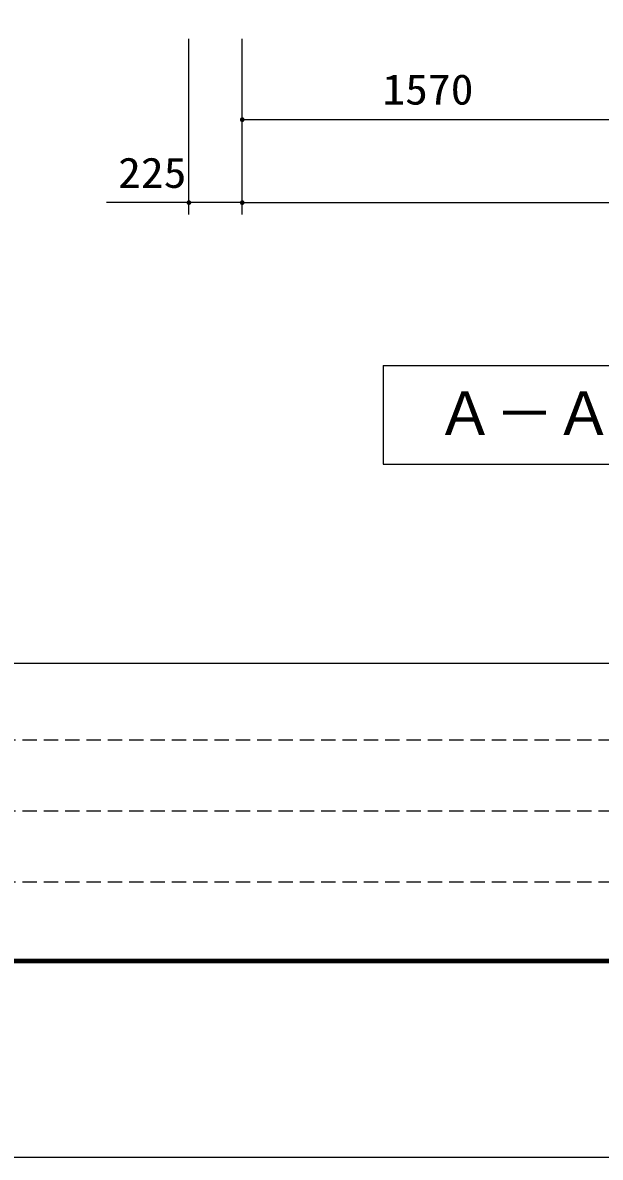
# Model space of a CAD drawing. Units: millimetres, scale not verified. Extents: x -14850 to 14850, y -10500 to 10500.
# Drawn here: x -10279 to -7842, y -10500 to -5714 of the extents above; entities that cross this region are included whole.
import ezdxf
from ezdxf.enums import TextEntityAlignment as Align

# ---------------------------------------------------------------- set-up
doc = ezdxf.new("R2010")
doc.units = ezdxf.units.MM
doc.header["$LTSCALE"] = 50
doc.linetypes.add('DASHED1', pattern=[1.8, 1.2, -0.6])
for name, color, linetype, lineweight in [('0-0_製作', 5, 'Continuous', 25), ('0-1_躯体', 5, 'Continuous', 25), ('0-4_水管', 3, 'Continuous', 25), ('0-7_図面枠', 7, 'Continuous', 25), ('0-8_Axis_waku', 7, 'Continuous', 25)]:
    doc.layers.add(name, color=color, linetype=linetype, lineweight=lineweight)
doc.styles.add('ＭＳ ゴシック', font='')
doc.styles.get('ＭＳ ゴシック').set_extended_font_data('MS Gothic')

msp = doc.modelspace()

# ---------------------------------------------------------------- linework, layer by layer
at = {"layer": '0-0_製作', "color": 2}
for p, q in [((-9577.84, -6522.65), (-9577.84, -5781.64)), ((-9352.84, -6522.65), (-9352.84, -5781.64)), ((-9577.84, -6472.65), (-9925.1, -6472.65))]:
    msp.add_line(p, q, dxfattribs=at)
at = {"layer": '0-0_製作'}
for points in [[(-9362.82, -6122.02), (-9352.84, -6122.65), (-9362.84, -6122.65)], [(-9362.84, -6122.65), (-9357.1, -6131.7), (-9362.77, -6123.9)], [(-9362.84, -6122.65), (-9355.93, -6132.16), (-9357.1, -6131.7)], [(-9352.84, -6122.65), (-9355.93, -6132.16), (-9362.84, -6122.65)], [(-9362.67, -6120.78), (-9352.84, -6122.65), (-9362.82, -6122.02)], [(-9362.77, -6123.9), (-9358.2, -6131.09), (-9362.53, -6125.14)], [(-9362.77, -6123.9), (-9357.1, -6131.7), (-9358.2, -6131.09)], [(-9362.35, -6119.56), (-9352.84, -6122.65), (-9362.67, -6120.78)], [(-9362.53, -6125.14), (-9359.22, -6130.35), (-9362.14, -6126.33)], [(-9362.53, -6125.14), (-9358.2, -6131.09), (-9359.22, -6130.35)], [(-9361.89, -6118.39), (-9352.84, -6122.65), (-9362.35, -6119.56)], [(-9362.14, -6126.33), (-9360.13, -6129.49), (-9361.61, -6127.47)], [(-9362.14, -6126.33), (-9359.22, -6130.35), (-9360.13, -6129.49)], [(-9361.29, -6117.29), (-9352.84, -6122.65), (-9361.89, -6118.39)], [(-9360.55, -6116.28), (-9352.84, -6122.65), (-9361.29, -6117.29)], [(-9359.69, -6115.36), (-9352.84, -6122.65), (-9360.55, -6116.28)], [(-9358.72, -6114.56), (-9352.84, -6122.65), (-9359.69, -6115.36)], [(-9357.66, -6113.89), (-9352.84, -6122.65), (-9358.72, -6114.56)], [(-9357.66, -6113.89), (-9352.84, -6112.65), (-9352.84, -6122.65)], [(-9356.53, -6113.35), (-9352.84, -6112.65), (-9357.66, -6113.89)], [(-9355.33, -6112.96), (-9352.84, -6112.65), (-9356.53, -6113.35)], [(-9352.84, -6122.65), (-9354.72, -6132.47), (-9355.93, -6132.16)], [(-9354.1, -6112.73), (-9352.84, -6112.65), (-9355.33, -6112.96)], [(-9352.84, -6122.65), (-9353.47, -6132.63), (-9354.72, -6132.47)], [(-9352.84, -6122.65), (-9352.84, -6132.65), (-9353.47, -6132.63)], [(-9352.84, -6112.65), (-9342.84, -6122.65), (-9352.84, -6122.65)], [(-9352.22, -6112.67), (-9342.84, -6122.65), (-9352.84, -6112.65)], [(-9352.84, -6122.65), (-9351.59, -6132.57), (-9352.84, -6132.65)], [(-9352.84, -6122.65), (-9350.36, -6132.34), (-9351.59, -6132.57)], [(-9352.84, -6122.65), (-9349.16, -6131.95), (-9350.36, -6132.34)], [(-9352.84, -6122.65), (-9348.03, -6131.41), (-9349.16, -6131.95)], [(-9352.84, -6122.65), (-9346.97, -6130.74), (-9348.03, -6131.41)], [(-9342.84, -6122.65), (-9346.97, -6130.74), (-9352.84, -6122.65)], [(-9350.97, -6112.83), (-9342.84, -6122.65), (-9352.22, -6112.67)], [(-9349.75, -6113.14), (-9342.84, -6122.65), (-9350.97, -6112.83)], [(-9348.59, -6113.6), (-9342.84, -6122.65), (-9349.75, -6113.14)], [(-9348.59, -6113.6), (-9342.92, -6121.4), (-9342.84, -6122.65)], [(-9347.49, -6114.21), (-9342.92, -6121.4), (-9348.59, -6113.6)], [(-9347.49, -6114.21), (-9343.16, -6120.16), (-9342.92, -6121.4)], [(-9346.47, -6114.94), (-9343.16, -6120.16), (-9347.49, -6114.21)], [(-9342.84, -6122.65), (-9346, -6129.94), (-9346.97, -6130.74)], [(-9346.47, -6114.94), (-9343.55, -6118.97), (-9343.16, -6120.16)], [(-9345.55, -6115.8), (-9343.55, -6118.97), (-9346.47, -6114.94)], [(-9342.84, -6122.65), (-9345.14, -6129.02), (-9346, -6129.94)], [(-9345.55, -6115.8), (-9344.08, -6117.83), (-9343.55, -6118.97)], [(-9344.75, -6116.77), (-9344.08, -6117.83), (-9345.55, -6115.8)], [(-9342.84, -6122.65), (-9344.4, -6128.01), (-9345.14, -6129.02)], [(-9342.84, -6122.65), (-9343.8, -6126.91), (-9344.4, -6128.01)], [(-9342.84, -6122.65), (-9343.33, -6125.74), (-9343.8, -6126.91)], [(-9342.84, -6122.65), (-9343.02, -6124.52), (-9343.33, -6125.74)], [(-9342.84, -6122.65), (-9342.86, -6123.28), (-9343.02, -6124.52)], [(-9361.61, -6127.47), (-9360.13, -6129.49), (-9360.93, -6128.53)], [(-9587.82, -6472.02), (-9577.84, -6472.65), (-9587.84, -6472.65)], [(-9587.84, -6472.65), (-9582.1, -6481.7), (-9587.76, -6473.9)], [(-9587.84, -6472.65), (-9580.93, -6482.16), (-9582.1, -6481.7)], [(-9577.84, -6472.65), (-9580.93, -6482.16), (-9587.84, -6472.65)], [(-9587.67, -6470.78), (-9577.84, -6472.65), (-9587.82, -6472.02)], [(-9587.76, -6473.9), (-9583.2, -6481.09), (-9587.53, -6475.14)], [(-9587.76, -6473.9), (-9582.1, -6481.7), (-9583.2, -6481.09)], [(-9587.35, -6469.56), (-9577.84, -6472.65), (-9587.67, -6470.78)], [(-9587.53, -6475.14), (-9584.22, -6480.35), (-9587.14, -6476.33)], [(-9587.53, -6475.14), (-9583.2, -6481.09), (-9584.22, -6480.35)], [(-9586.89, -6468.39), (-9577.84, -6472.65), (-9587.35, -6469.56)], [(-9587.14, -6476.33), (-9585.13, -6479.49), (-9586.61, -6477.47)], [(-9587.14, -6476.33), (-9584.22, -6480.35), (-9585.13, -6479.49)], [(-9586.29, -6467.29), (-9577.84, -6472.65), (-9586.89, -6468.39)], [(-9586.61, -6477.47), (-9585.13, -6479.49), (-9585.93, -6478.53)], [(-9585.55, -6466.28), (-9577.84, -6472.65), (-9586.29, -6467.29)], [(-9584.69, -6465.36), (-9577.84, -6472.65), (-9585.55, -6466.28)], [(-9583.72, -6464.56), (-9577.84, -6472.65), (-9584.69, -6465.36)], [(-9582.66, -6463.89), (-9577.84, -6472.65), (-9583.72, -6464.56)], [(-9582.66, -6463.89), (-9577.84, -6462.65), (-9577.84, -6472.65)], [(-9581.53, -6463.35), (-9577.84, -6462.65), (-9582.66, -6463.89)], [(-9580.33, -6462.96), (-9577.84, -6462.65), (-9581.53, -6463.35)], [(-9577.84, -6472.65), (-9579.72, -6482.47), (-9580.93, -6482.16)], [(-9579.1, -6462.73), (-9577.84, -6462.65), (-9580.33, -6462.96)], [(-9577.84, -6472.65), (-9578.47, -6482.63), (-9579.72, -6482.47)], [(-9577.84, -6472.65), (-9577.84, -6482.65), (-9578.47, -6482.63)], [(-9577.84, -6462.65), (-9567.84, -6472.65), (-9577.84, -6472.65)], [(-9577.22, -6462.67), (-9567.84, -6472.65), (-9577.84, -6462.65)], [(-9577.84, -6472.65), (-9576.59, -6482.57), (-9577.84, -6482.65)], [(-9577.84, -6472.65), (-9575.36, -6482.34), (-9576.59, -6482.57)], [(-9577.84, -6472.65), (-9574.16, -6481.95), (-9575.36, -6482.34)], [(-9577.84, -6472.65), (-9573.03, -6481.41), (-9574.16, -6481.95)], [(-9577.84, -6472.65), (-9571.97, -6480.74), (-9573.03, -6481.41)], [(-9567.84, -6472.65), (-9571.97, -6480.74), (-9577.84, -6472.65)], [(-9575.97, -6462.83), (-9567.84, -6472.65), (-9577.22, -6462.67)], [(-9574.75, -6463.14), (-9567.84, -6472.65), (-9575.97, -6462.83)], [(-9573.59, -6463.6), (-9567.84, -6472.65), (-9574.75, -6463.14)], [(-9573.59, -6463.6), (-9567.92, -6471.4), (-9567.84, -6472.65)], [(-9572.49, -6464.21), (-9567.92, -6471.4), (-9573.59, -6463.6)], [(-9572.49, -6464.21), (-9568.16, -6470.16), (-9567.92, -6471.4)], [(-9571.47, -6464.94), (-9568.16, -6470.16), (-9572.49, -6464.21)], [(-9567.84, -6472.65), (-9571, -6479.94), (-9571.97, -6480.74)], [(-9571.47, -6464.94), (-9568.55, -6468.97), (-9568.16, -6470.16)], [(-9570.55, -6465.8), (-9568.55, -6468.97), (-9571.47, -6464.94)], [(-9567.84, -6472.65), (-9570.14, -6479.02), (-9571, -6479.94)], [(-9570.55, -6465.8), (-9569.08, -6467.83), (-9568.55, -6468.97)], [(-9569.75, -6466.77), (-9569.08, -6467.83), (-9570.55, -6465.8)], [(-9567.84, -6472.65), (-9569.4, -6478.01), (-9570.14, -6479.02)], [(-9567.84, -6472.65), (-9568.8, -6476.91), (-9569.4, -6478.01)], [(-9567.84, -6472.65), (-9568.33, -6475.74), (-9568.8, -6476.91)], [(-9567.84, -6472.65), (-9568.02, -6474.52), (-9568.33, -6475.74)], [(-9567.84, -6472.65), (-9567.86, -6473.28), (-9568.02, -6474.52)], [(-9362.82, -6472.02), (-9352.84, -6472.65), (-9362.84, -6472.65)], [(-9362.84, -6472.65), (-9357.1, -6481.7), (-9362.77, -6473.9)], [(-9362.84, -6472.65), (-9355.93, -6482.16), (-9357.1, -6481.7)], [(-9352.84, -6472.65), (-9355.93, -6482.16), (-9362.84, -6472.65)], [(-9362.67, -6470.78), (-9352.84, -6472.65), (-9362.82, -6472.02)], [(-9362.77, -6473.9), (-9358.2, -6481.09), (-9362.53, -6475.14)], [(-9362.77, -6473.9), (-9357.1, -6481.7), (-9358.2, -6481.09)], [(-9362.35, -6469.56), (-9352.84, -6472.65), (-9362.67, -6470.78)], [(-9362.53, -6475.14), (-9359.22, -6480.35), (-9362.14, -6476.33)], [(-9362.53, -6475.14), (-9358.2, -6481.09), (-9359.22, -6480.35)], [(-9361.89, -6468.39), (-9352.84, -6472.65), (-9362.35, -6469.56)], [(-9362.14, -6476.33), (-9360.13, -6479.49), (-9361.61, -6477.47)], [(-9362.14, -6476.33), (-9359.22, -6480.35), (-9360.13, -6479.49)], [(-9361.29, -6467.29), (-9352.84, -6472.65), (-9361.89, -6468.39)], [(-9361.61, -6477.47), (-9360.13, -6479.49), (-9360.93, -6478.53)], [(-9360.55, -6466.28), (-9352.84, -6472.65), (-9361.29, -6467.29)], [(-9359.69, -6465.36), (-9352.84, -6472.65), (-9360.55, -6466.28)], [(-9358.72, -6464.56), (-9352.84, -6472.65), (-9359.69, -6465.36)], [(-9357.66, -6463.89), (-9352.84, -6472.65), (-9358.72, -6464.56)], [(-9357.66, -6463.89), (-9352.84, -6462.65), (-9352.84, -6472.65)], [(-9356.53, -6463.35), (-9352.84, -6462.65), (-9357.66, -6463.89)], [(-9355.33, -6462.96), (-9352.84, -6462.65), (-9356.53, -6463.35)], [(-9352.84, -6472.65), (-9354.72, -6482.47), (-9355.93, -6482.16)], [(-9354.1, -6462.73), (-9352.84, -6462.65), (-9355.33, -6462.96)], [(-9352.84, -6472.65), (-9353.47, -6482.63), (-9354.72, -6482.47)], [(-9352.84, -6472.65), (-9352.84, -6482.65), (-9353.47, -6482.63)], [(-9352.84, -6462.65), (-9342.84, -6472.65), (-9352.84, -6472.65)], [(-9352.22, -6462.67), (-9342.84, -6472.65), (-9352.84, -6462.65)], [(-9352.84, -6472.65), (-9351.59, -6482.57), (-9352.84, -6482.65)], [(-9352.84, -6472.65), (-9350.36, -6482.34), (-9351.59, -6482.57)], [(-9352.84, -6472.65), (-9349.16, -6481.95), (-9350.36, -6482.34)], [(-9352.84, -6472.65), (-9348.03, -6481.41), (-9349.16, -6481.95)], [(-9352.84, -6472.65), (-9346.97, -6480.74), (-9348.03, -6481.41)], [(-9342.84, -6472.65), (-9346.97, -6480.74), (-9352.84, -6472.65)], [(-9350.97, -6462.83), (-9342.84, -6472.65), (-9352.22, -6462.67)], [(-9349.75, -6463.14), (-9342.84, -6472.65), (-9350.97, -6462.83)], [(-9348.59, -6463.6), (-9342.84, -6472.65), (-9349.75, -6463.14)], [(-9348.59, -6463.6), (-9342.92, -6471.4), (-9342.84, -6472.65)], [(-9347.49, -6464.21), (-9342.92, -6471.4), (-9348.59, -6463.6)], [(-9347.49, -6464.21), (-9343.16, -6470.16), (-9342.92, -6471.4)], [(-9346.47, -6464.94), (-9343.16, -6470.16), (-9347.49, -6464.21)], [(-9342.84, -6472.65), (-9346, -6479.94), (-9346.97, -6480.74)], [(-9346.47, -6464.94), (-9343.55, -6468.97), (-9343.16, -6470.16)], [(-9345.55, -6465.8), (-9343.55, -6468.97), (-9346.47, -6464.94)], [(-9342.84, -6472.65), (-9345.14, -6479.02), (-9346, -6479.94)], [(-9345.55, -6465.8), (-9344.08, -6467.83), (-9343.55, -6468.97)], [(-9344.75, -6466.77), (-9344.08, -6467.83), (-9345.55, -6465.8)], [(-9342.84, -6472.65), (-9344.4, -6478.01), (-9345.14, -6479.02)], [(-9342.84, -6472.65), (-9343.8, -6476.91), (-9344.4, -6478.01)], [(-9342.84, -6472.65), (-9343.33, -6475.74), (-9343.8, -6476.91)], [(-9342.84, -6472.65), (-9343.02, -6474.52), (-9343.33, -6475.74)], [(-9342.84, -6472.65), (-9342.86, -6473.28), (-9343.02, -6474.52)]]:
    msp.add_solid(points, dxfattribs=at)
at = {"layer": '0-1_躯体', "color": 2}
for p, q in [((-9352.84, -6122.65), (-7782.84, -6122.65)), ((-9352.84, -6472.65), (-9577.84, -6472.65)), ((-9352.84, -6472.65), (-4702.84, -6472.65))]:
    msp.add_line(p, q, dxfattribs=at)
at = {"layer": '0-4_水管'}
for p, q in [((-8758.47, -7159.48), (-8758.47, -7576.15)), ((-8758.47, -7576.15), (-5425.13, -7576.15))]:
    msp.add_line(p, q, dxfattribs=at)
msp.add_lwpolyline([(-8758.47, -7159.48), (-5425.13, -7159.48), (-5425.13, -7576.15)], dxfattribs=at)
at = {"layer": '0-7_図面枠'}
msp.add_lwpolyline([(-14850, -10500), (14850, -10500), (14850, 10500), (-14850, 10500)], close=True, dxfattribs=at)
at = {"layer": '0-8_Axis_waku'}
for p, q in [((-12950, -8415), (14000, -8415)), ((14003, -9668.01), (-12953, -9668.01)), ((14002, -9667.01), (-12952, -9667.01)), ((14001, -9666.01), (-12951, -9666.01)), ((-12950, -9665), (14000, -9665)), ((14014, -9679.01), (-12964, -9679.01)), ((14013, -9678.01), (-12963, -9678.01)), ((14012, -9677.01), (-12962, -9677.01)), ((14011, -9676.01), (-12961, -9676.01)), ((14010, -9675.01), (-12960, -9675.01)), ((14009, -9674.01), (-12959, -9674.01)), ((14008, -9673.01), (-12958, -9673.01)), ((14007, -9672.01), (-12957, -9672.01)), ((14006, -9671.01), (-12956, -9671.01)), ((14005, -9670.01), (-12955, -9670.01)), ((14004, -9669.01), (-12954, -9669.01))]:
    msp.add_line(p, q, dxfattribs=at)
at = {"layer": '0-8_Axis_waku', "linetype": 'DASHED1'}
for p, q in [((400, -8740), (-12950, -8740)), ((400, -9040), (-12950, -9040)), ((400, -9340), (-12950, -9340))]:
    msp.add_line(p, q, dxfattribs=at)

# ---------------------------------------------------------------- texts
at = {"layer": '0-1_躯体', "color": 4, "style": 'ＭＳ ゴシック', "width": 1.1}
for s, p in [('1570', (-8761.59, -6097.65)), ('225', (-9876.55, -6449.1))]:
    msp.add_text(s, height=128.4, dxfattribs=at).set_placement(p, align=Align.BOTTOM_LEFT)
at = {"layer": '0-4_水管', "color": 4, "style": 'ＭＳ ゴシック'}
msp.add_text('Ａ－Ａ断面図', height=183.3, dxfattribs=at).set_placement((-8537, -7507.87), align=Align.BOTTOM_LEFT)

doc.saveas('drawing.dxf')
